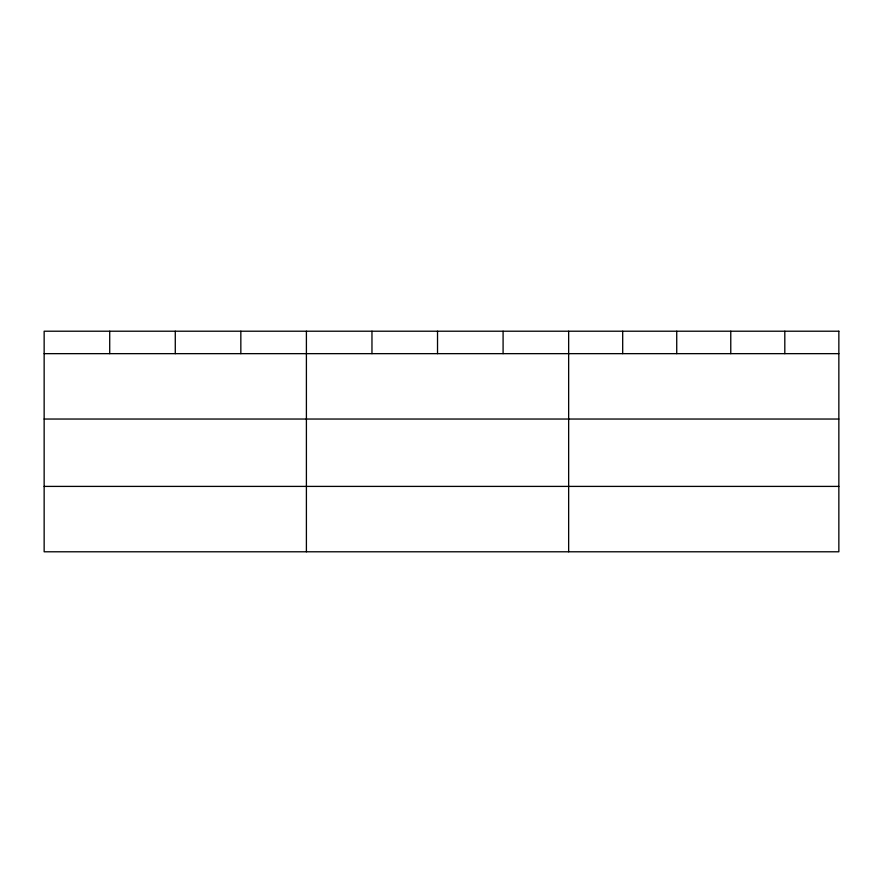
<?xml version="1.0" encoding="UTF-8"?>
<svg xmlns="http://www.w3.org/2000/svg" width="883" height="883" viewBox="0 0 883 883"><rect width="100%" height="100%" fill="white"/><g stroke="black" fill="none" stroke-linecap="round" stroke-linejoin="round"><path stroke-width="1.32" d="M44.15 353.653L838.85 353.653M44.15 419.039L838.85 419.039M44.15 486.401L838.85 486.401M784.81 331.213L784.81 353.653M730.771 331.213L730.771 353.653M676.731 331.213L676.731 353.653M622.692 331.213L622.692 353.653M568.652 331.213L568.652 551.787M503.089 331.213L503.089 353.653M437.526 331.213L437.526 353.653M371.964 331.213L371.964 353.653M306.401 331.213L306.401 551.787M240.838 331.213L240.838 353.653M175.276 331.213L175.276 353.653M109.713 331.213L109.713 353.653M838.85 331.213L44.15 331.213L44.15 551.787L838.85 551.787L838.85 331.213"/></g></svg>
